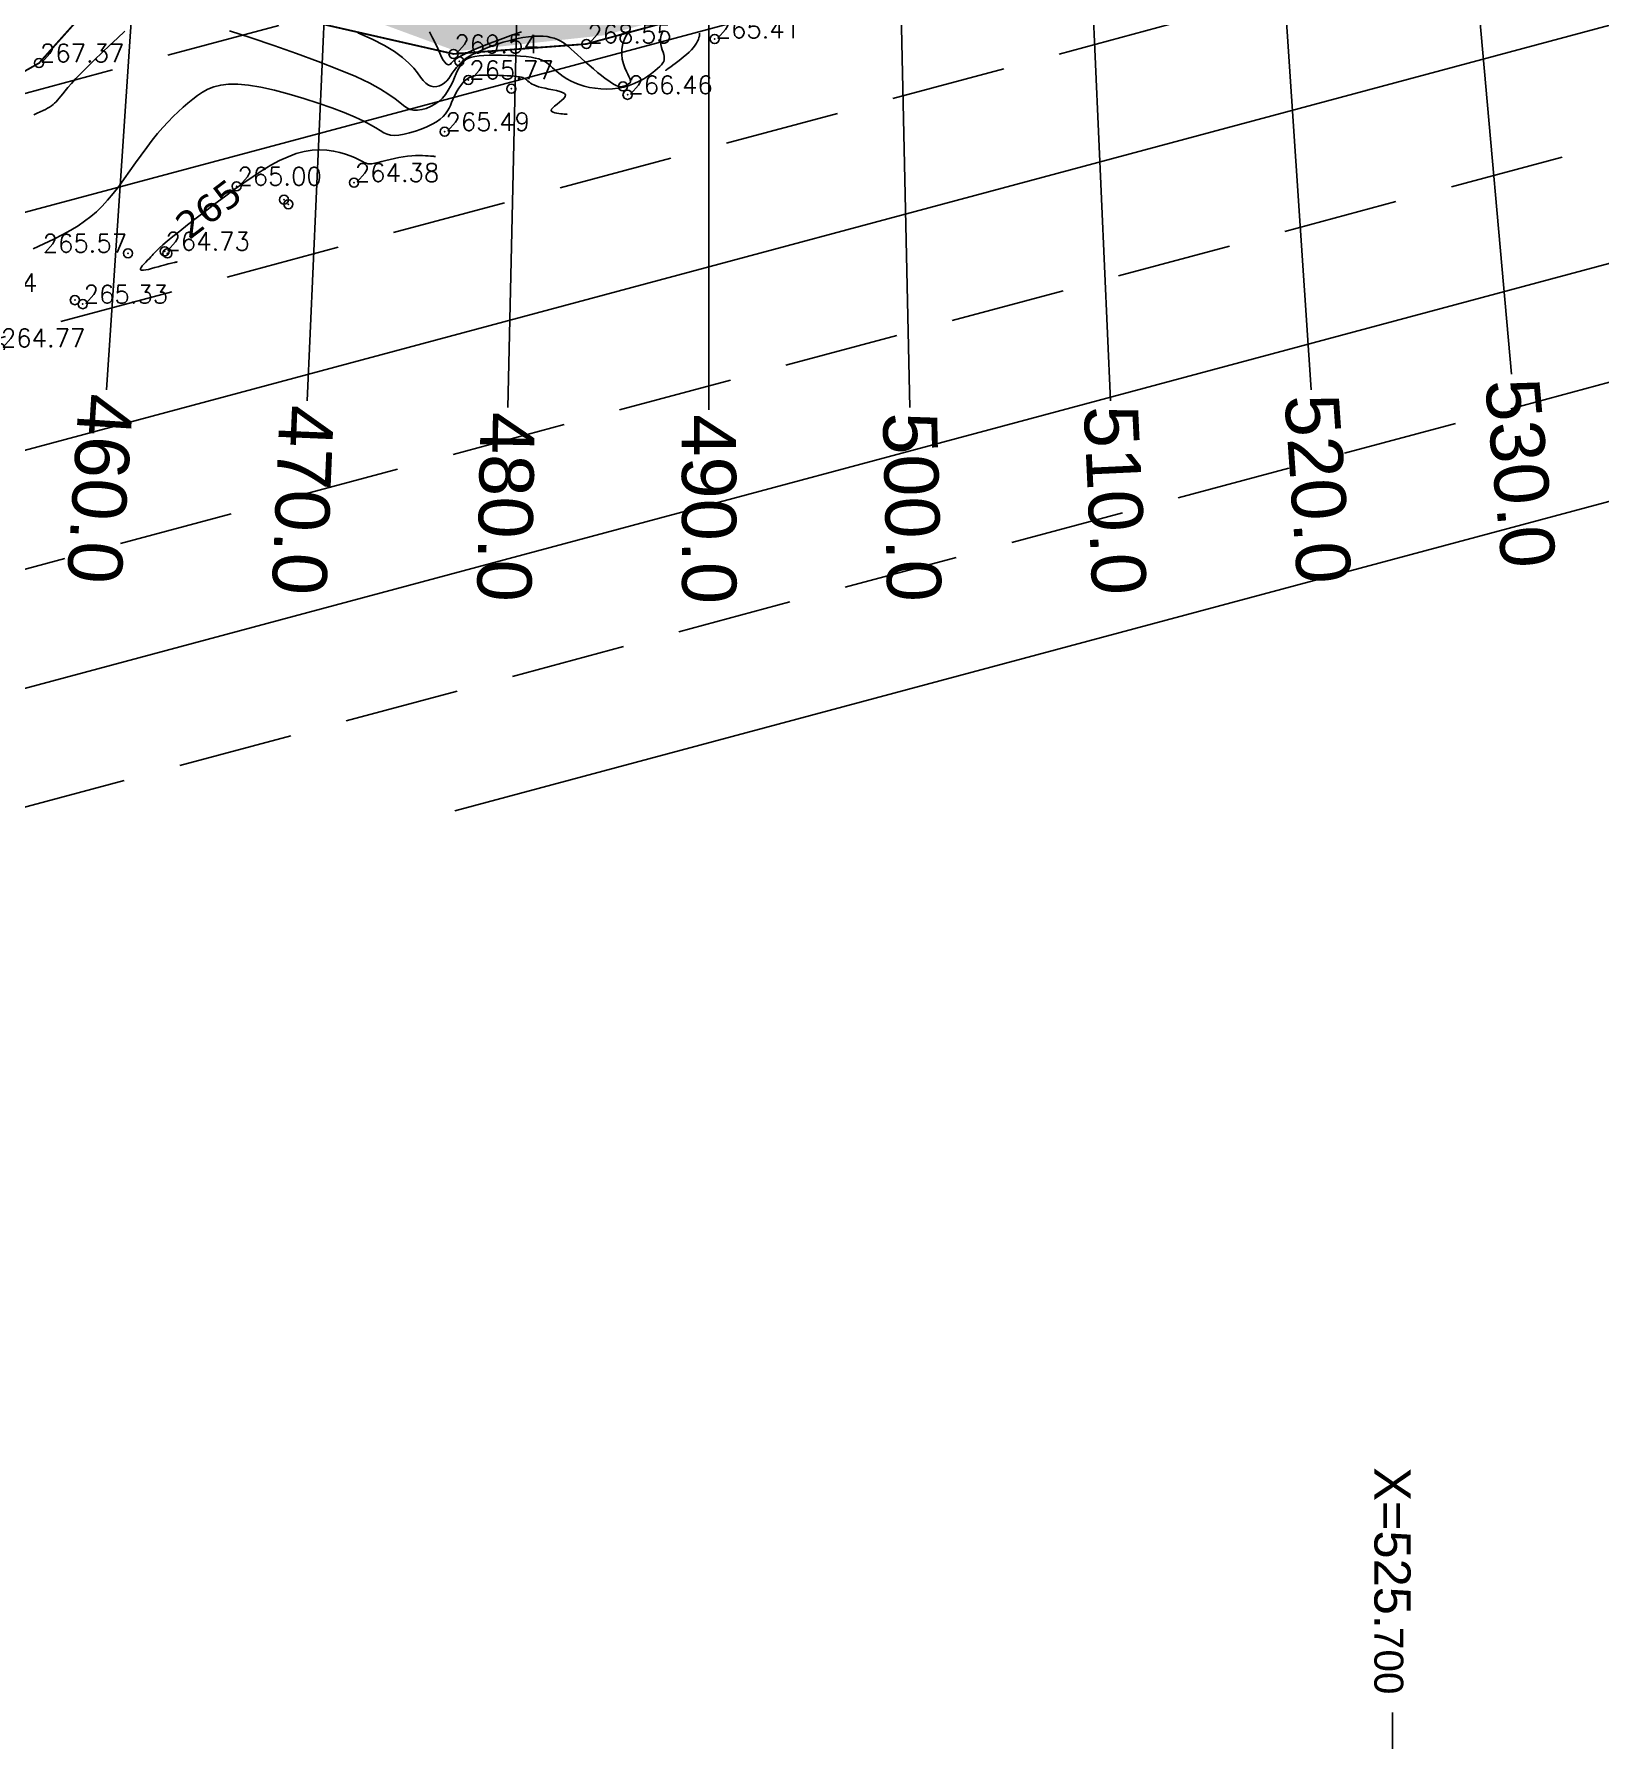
# Model space of a CAD drawing. Header units: millimetres. Extents: x 524954 to 526204, y 9523489 to 9524010.
# Drawn here: x 525624.9 to 525711.5, y 9523489.4 to 9523584.2 of the extents above; entities that cross this region are included whole.
import ezdxf
from ezdxf.enums import TextEntityAlignment as Align

# ---------------------------------------------------------------- set-up
doc = ezdxf.new("R2010")
doc.units = ezdxf.units.MM
doc.header["$PDMODE"] = 32
doc.header["$PDSIZE"] = 0.5
doc.linetypes.add('ACAD_ISO12W100', pattern=[21, 12, -3, 0, -3, 0, -3])
for name, color, linetype in [('Annotation', 7, 'Continuous'), ('Bord Fleuve', 4, 'ACAD_ISO12W100'), ('Carroyage', 7, 'Continuous'), ('CN_01_00', 3, 'Continuous'), ('CN_02_00', 4, 'Continuous'), ('CN_05_00', 6, 'Continuous'), ('Cotation Courbes de niveau', 7, 'Continuous'), ('Haut_Talus', 30, 'Continuous'), ('Route - Route de la corniche de Brazzaville - Tabulations', 7, 'Continuous'), ('Route - Route de la corniche de Brazzaville - Textes - Tabulations', 1, 'Continuous'), ('TopoAlt', 3, 'Continuous'), ('TOPOJIS', 7, 'Continuous')]:
    doc.layers.add(name, color=color, linetype=linetype)
doc.styles.add('Affichages route', font='arial.ttf', dxfattribs={"height": 0.5})
doc.styles.add('Simplex 1.0', font='Simplex.shx', dxfattribs={"width": 0.99, "height": 1})
doc.styles.get("Standard").update_dxf_attribs({"font": 'arial.ttf'})
doc.styles.add('Verdana 1.0', font='verdana.ttf', dxfattribs={"width": 0.99, "height": 1})

# ---------------------------------------------------------------- blocks, each defined once
blk = doc.blocks.new('TCPOINT M')
at = {"color": 0}
blk.add_point((0, 0), dxfattribs=at)
at = {"layer": 'TopoAlt', "style": 'Simplex 1.0', "width": 0.99}
blk.add_attdef('ALT', (0.15, 0.15), '', height=1, dxfattribs=at)

msp = doc.modelspace()

# ---------------------------------------------------------------- hatches: boundary and pattern name
at = {"layer": 'Bord Fleuve', "ltscale": 0.5}
h = msp.add_hatch(dxfattribs=at)
h.set_pattern_fill('ANSI33', color=256, scale=2, angle=330, style=0)
h.paths.add_polyline_path([(526101.715, 9523771.778), (526101.498, 9523728.689), (526067.042, 9523702.1), (526048.223, 9523678.528), (526031.816, 9523676.184), (526027.837, 9523671.249), (526016.46, 9523661.911), (526012.684, 9523655.259), (526010.342, 9523652.337), (526009.349, 9523649.826), (526002.836, 9523644.901), (526001.359, 9523638.704), (525998.552, 9523634.868), (525992.641, 9523630.59), (525971.373, 9523621.771), (525946.333, 9523622.282), (525936.503, 9523619.892), (525930.695, 9523617.923), (525919.699, 9523615.395), (525895.841, 9523612.948), (525885.599, 9523613.628), (525875.196, 9523613.421), (525867.372, 9523614.558), (525859.164, 9523613.749), (525850.68, 9523611.584), (525842.877, 9523609.413), (525834.137, 9523605.724), (525821.783, 9523602.11), (525815.903, 9523600.185), (525796.184, 9523594.113), (525774.026, 9523585.199), (525767.099, 9523581.761), (525763.989, 9523580.32), (525760.33, 9523578.539), (525748.039, 9523572.413), (525744.059, 9523571.766), (525739.195, 9523569.005), (525726.381, 9523563.785), (525719.788, 9523561.814), (525707.248, 9523554.536), (525700.147, 9523552.212), (525692.212, 9523549.16), (525674.921, 9523545.702), (525662.522, 9523542.332), (525644.942, 9523541.016), (525635.899, 9523540.053), (525621.612, 9523536.522), (525609.298, 9523533.789), (525593.484, 9523529.477), (525590.482, 9523529.837), (525587.338, 9523528.188), (525575.413, 9523524.864), (525573.541, 9523524.376), (525537.559, 9523507.804), (525536.053, 9523507.312), (525509.961, 9523500.658), (525472.702, 9523501.018), (525453.195, 9523495.13), (525425.264, 9523493.316), (525409.725, 9523500.229), (525383.624, 9523517.145), (525374.857, 9523528.592), (525397.503, 9523550.219), (525408.728, 9523544.096), (525423.511, 9523536.311), (525445.736, 9523537.578), (525453.966, 9523539.782), (525464.454, 9523546.087), (525473.153, 9523547.827), (525482.046, 9523548.599), (525491.438, 9523548.246), (525499.251, 9523546.152), (525510.455, 9523545.914), (525524.182, 9523548.573), (525533.752, 9523550.446), (525539.312, 9523550.42), (525543.959, 9523554.529), (525548.966, 9523556.567), (525556.157, 9523559.482), (525565.701, 9523562.659), (525575.687, 9523565.927), (525586.045, 9523569.089), (525592.726, 9523570.833), (525599.232, 9523573.013), (525615.849, 9523577.326), (525625.16, 9523582.583), (525628.685, 9523586.517), (525632.523, 9523586.625), (525648.079, 9523583.088), (525655.429, 9523583.638), (525665.347, 9523586.334), (525670.505, 9523587.365), (525674.974, 9523592.31), (525681.363, 9523595.427), (525690.374, 9523596.897), (525696.726, 9523596.667), (525703.112, 9523600.372), (525712.502, 9523603.181), (525720.951, 9523606.622), (525729.973, 9523611.744), (525735.094, 9523612.577), (525741.896, 9523615.967), (525746.088, 9523618.007), (525749.05, 9523619.379), (525756.94, 9523623.296), (525766.831, 9523627.898), (525804.249, 9523638.101), (525817.576, 9523642.025), (525828.432, 9523644.919), (525839.805, 9523649.896), (525846.166, 9523651.166), (525855.839, 9523655.822), (525867.776, 9523655.711), (525877.503, 9523655.632), (525886.144, 9523654.198), (525894.786, 9523653.829), (525911.157, 9523655.506), (525918.652, 9523656.801), (525925.004, 9523658.249), (525933.183, 9523660.832), (525939.613, 9523663.374), (525944.509, 9523665.893), (525950.393, 9523669.022), (525957.623, 9523672.73), (525962.986, 9523676.276), (525970.165, 9523679.965), (525973.599, 9523682.924), (525976.261, 9523684.646), (525980.145, 9523686.246), (525987.591, 9523689.162), (525991.967, 9523692.966), (525998.543, 9523697.851), (526003.542, 9523703.73), (526012.581, 9523711.677), (526026.66, 9523716.709), (526030.85, 9523726.011), (526046.387, 9523740.613), (526052.355, 9523745.599), (526061.927, 9523759.011), (526073.275, 9523760.379), (526077.818, 9523761.95), (526083.981, 9523762.217)])
h.paths.add_polyline_path([(525512.661, 9523516.101), (525534.357, 9523523.257), (525535.319, 9523520.342), (525513.623, 9523513.186)], flags=24)
h.paths.add_polyline_path([(525743.331, 9523593.045), (525764.315, 9523602.078), (525765.529, 9523599.259), (525744.545, 9523590.226)], flags=24)
h.paths.add_polyline_path([(525983.194, 9523662.071), (526001.508, 9523675.73), (526003.343, 9523673.269), (525985.029, 9523659.611)], flags=24)
at = {"layer": 'Haut_Talus'}
h = msp.add_hatch(dxfattribs=at)
h.set_pattern_fill('G_CERCLE_10', color=256, scale=4, angle=285, style=0)
h.set_pattern_definition([(285, (0.414, -1.5455), (4.8989794856, -2.8284271247), [0.8, -3.2]), (15, (1.5455, 0.414), (2.8284271247, 4.8989794856), [0.8, -3.2]), (330, (1.2146, -2.9874), (3.8637055252, 1.0352800256), [0.5656854248, -5.091168824]), (330, (3.1945, 0.4419), (3.8637055252, 1.0352800256), [0.5656854248, -5.091168824]), (60, (0.5934, -0.6692), (-1.0352800256, 3.8637055252), [0.5656854248, -5.091168824]), (60, (4.0227, -2.649), (-1.0352800256, 3.8637055252), [0.5656854248, -5.091168824]), (348.4349488, (2.3182, 0.6212), (3.86370330557, 1.03527617886), [0.8944271908, -8.04984472]), (348.4349488, (1.7045, -3.2703), (3.86370330557, 1.03527617886), [0.8944271908, -8.04984752]), (78.4349488, (0.4141, -1.5455), (-1.03527617886, 3.86370330557), [0.8944271908, -8.04984752]), (78.4349488, (4.3056, -2.1592), (-1.03527617886, 3.86370330557), [0.8944271908, -8.04984752]), (131.5650512, (0.4141, -1.5455), (-1.03527618196, 3.86370330474), [0.8944271908, -8.04984472]), (131.5650512, (1.2146, -2.9874), (-1.03527618196, 3.86370330474), [0.8944271908, -8.04984472]), (221.5650512, (1.5455, 0.4141), (-3.86370330474, -1.03527618196), [0.8944271908, -8.04984472]), (221.5650512, (4.0227, -2.6491), (-3.86370330474, -1.03527618196), [0.8944271908, -8.04984472])])
h.paths.add_polyline_path([(525724.449, 9523613.021), (525724.376, 9523610.952), (525721.327, 9523610.371), (525719.185, 9523611.349), (525693.313, 9523603.008), (525675.58, 9523595.701), (525662.784, 9523590.142), (525659.042, 9523588.283), (525658.935, 9523586.351), (525654.31, 9523585.867), (525647.159, 9523586.941), (525644.577, 9523589.035), (525642.642, 9523587.156), (525643.556, 9523584.955), (525648.234, 9523583.237), (525656.394, 9523584.117), (525666.817, 9523586.91), (525670.396, 9523587.583), (525674.737, 9523592.836), (525681.442, 9523595.896), (525691.068, 9523597.379), (525696.591, 9523597.054), (525706.217, 9523602.266), (525714.086, 9523604.573), (525726.586, 9523610.455), (525729.999, 9523612.337), (525734.118, 9523613.246), (525739.865, 9523615.541), (525749.069, 9523620.146), (525757.023, 9523623.833), (525757.47, 9523626.751), (525754.212, 9523626.843)])

# ---------------------------------------------------------------- linework, layer by layer
at = {"layer": 'Bord Fleuve', "ltscale": 0.35, "flags": 128}
msp.add_lwpolyline([(525394.064, 9523546.741, 0.1, 0.1, 0), (525403.511, 9523541.057, 0.1, 0.1, 0), (525423.511, 9523536.311, 0.1, 0.1, 0), (525445.736, 9523537.578, 0.1, 0.1, 0), (525453.966, 9523539.782, 0.1, 0.1, 0), (525464.454, 9523546.087, 0.1, 0.1, 0), (525473.153, 9523547.827, 0.1, 0.1, 0), (525482.046, 9523548.599, 0.1, 0.1, 0), (525491.438, 9523548.246, 0.1, 0.1, 0), (525499.251, 9523546.152, 0.1, 0.1, 0), (525510.455, 9523545.914, 0.1, 0.1, 0), (525524.182, 9523548.573, 0.1, 0.1, 0), (525533.752, 9523550.446, 0.1, 0.1, 0), (525539.312, 9523550.42, 0.1, 0.1, 0), (525543.959, 9523554.529, 0.1, 0.1, 0), (525548.966, 9523556.567, 0.1, 0.1, 0), (525556.157, 9523559.482, 0.1, 0.1, 0), (525565.701, 9523562.659, 0.1, 0.1, 0), (525575.687, 9523565.927, 0.1, 0.1, 0), (525586.045, 9523569.089, 0.1, 0.1, 0), (525592.726, 9523570.833, 0.1, 0.1, 0), (525599.232, 9523573.013, 0.1, 0.1, 0), (525615.849, 9523577.326, 0.1, 0.1, 0), (525625.16, 9523582.583, 0.1, 0.1, 0), (525628.685, 9523586.517, 0.1, 0.1, 0), (525632.523, 9523586.625, 0.1, 0.1, 0), (525648.079, 9523583.088, 0.1, 0.1, 0), (525655.429, 9523583.638, 0.1, 0.1, 0), (525665.347, 9523586.334, 0.1, 0.1, 0), (525670.505, 9523587.365, 0.1, 0.1, 0), (525674.974, 9523592.31, 0.1, 0.1, 0), (525674.974, 9523592.31, 0.1, 0.1, 0), (525681.363, 9523595.427, 0.1, 0.1, 0), (525681.363, 9523595.427, 0.1, 0.1, 0), (525690.374, 9523596.897, 0.1, 0.1, 0), (525696.726, 9523596.667, 0.1, 0.1, 0), (525703.112, 9523600.372, 0.1, 0.1, 0), (525712.502, 9523603.181, 0.1, 0.1, 0), (525712.502, 9523603.181, 0.1, 0.1, 0), (525720.951, 9523606.622, 0.1, 0.1, 0), (525729.973, 9523611.744, 0.1, 0.1, 0), (525735.094, 9523612.577, 0.1, 0.1, 0), (525741.896, 9523615.967, 0.1, 0.1, 0), (525746.088, 9523618.007, 0.1, 0.1, 0), (525749.05, 9523619.379, 0.1, 0.1, 0), (525756.94, 9523623.296, 0.1, 0.1, 0), (525766.831, 9523627.898, 0.1, 0.1, 0), (525804.249, 9523638.101, 0.1, 0.1, 0), (525817.576, 9523642.025, 0.1, 0.1, 0), (525828.432, 9523644.919, 0.1, 0.1, 0), (525839.805, 9523649.896, 0.1, 0.1, 0), (525846.166, 9523651.166, 0.1, 0.1, 0), (525855.839, 9523655.822, 0.1, 0.1, 0), (525867.776, 9523655.711, 0.1, 0.1, 0), (525877.503, 9523655.632, 0.1, 0.1, 0), (525886.144, 9523654.198, 0.1, 0.1, 0), (525894.786, 9523653.829, 0.1, 0.1, 0), (525911.157, 9523655.506, 0.1, 0.1, 0), (525918.652, 9523656.801, 0.1, 0.1, 0), (525925.004, 9523658.249, 0.1, 0.1, 0), (525933.183, 9523660.832, 0.1, 0.1, 0), (525939.613, 9523663.374, 0.1, 0.1, 0), (525944.509, 9523665.893, 0.1, 0.1, 0), (525950.393, 9523669.022, 0.1, 0.1, 0), (525957.623, 9523672.73, 0.1, 0.1, 0), (525962.986, 9523676.276, 0.1, 0.1, 0), (525970.165, 9523679.965, 0.1, 0.1, 0), (525970.165, 9523679.965, 0.1, 0.1, 0), (525973.599, 9523682.924, 0.1, 0.1, 0), (525976.261, 9523684.646, 0.1, 0.1, 0), (525980.145, 9523686.246, 0.1, 0.1, 0), (525987.591, 9523689.162, 0.1, 0.1, 0), (525991.967, 9523692.966, 0.1, 0.1, 0), (525998.543, 9523697.851, 0.1, 0.1, 0), (526003.542, 9523703.73, 0.1, 0.1, 0), (526012.581, 9523711.677, 0.1, 0.1, 0), (526026.66, 9523716.709, 0.1, 0.1, 0), (526030.85, 9523726.011, 0.1, 0.1, 0), (526046.387, 9523740.613, 0.1, 0.1, 0), (526052.355, 9523745.599, 0.1, 0.1, 0), (526061.927, 9523759.011, 0.1, 0.1, 0), (526073.275, 9523760.379, 0.1, 0.1, 0), (526077.818, 9523761.95, 0.1, 0.1, 0), (526083.981, 9523762.217, 0.1, 0.1, 0), (526101.715, 9523771.778, 0, 0, 0)], format="xyseb", dxfattribs=at)
at = {"layer": 'Carroyage'}
msp.add_line((525700, 9523489.414), (525700, 9523491.414), dxfattribs=at)
at = {"layer": 'CN_01_00', "flags": 128}
for points, elevation in [([(525624.874, 9523579.725), (525625.063, 9523579.807), (525625.231, 9523579.884), (525625.381, 9523579.957), (525625.514, 9523580.025), (525625.634, 9523580.09), (525625.742, 9523580.155), (525625.841, 9523580.222), (525625.932, 9523580.291), (525626.018, 9523580.365), (525626.101, 9523580.446), (525626.183, 9523580.536), (525626.267, 9523580.636), (525626.359, 9523580.752), (525626.467, 9523580.888), (525626.598, 9523581.049), (525626.758, 9523581.238), (525626.955, 9523581.461), (525627.197, 9523581.722), (525627.49, 9523582.027), (525627.838, 9523582.375), (525628.229, 9523582.757), (525628.647, 9523583.159), (525629.076, 9523583.568), (525629.502, 9523583.968), (525629.907, 9523584.347)], 267), ([(525635.696, 9523584.37), (525636.893, 9523583.973), (525638.143, 9523583.548), (525639.396, 9523583.108), (525640.602, 9523582.666), (525641.71, 9523582.237), (525642.669, 9523581.833), (525643.443, 9523581.467), (525644.046, 9523581.14), (525644.507, 9523580.853), (525644.854, 9523580.606), (525645.116, 9523580.4), (525645.321, 9523580.234), (525645.497, 9523580.109), (525645.674, 9523580.025), (525645.873, 9523579.981), (525646.094, 9523579.977), (525646.329, 9523580.009), (525646.571, 9523580.076), (525646.814, 9523580.175), (525647.049, 9523580.305), (525647.27, 9523580.463), (525647.47, 9523580.648), (525647.643, 9523580.855), (525647.792, 9523581.08), (525647.921, 9523581.315), (525648.035, 9523581.553), (525648.138, 9523581.787), (525648.233, 9523582.011), (525648.326, 9523582.217), (525648.421, 9523582.4), (525648.522, 9523582.552), (525648.633, 9523582.677), (525648.759, 9523582.776), (525648.903, 9523582.853), (525649.071, 9523582.912), (525649.266, 9523582.954), (525649.492, 9523582.983), (525649.755, 9523583.003), (525650.055, 9523583.015), (525650.385, 9523583.02), (525650.733, 9523583.019), (525651.089, 9523583.01), (525651.441, 9523582.995), (525651.78, 9523582.972), (525652.093, 9523582.943), (525652.37, 9523582.906), (525652.603, 9523582.863), (525652.797, 9523582.812), (525652.958, 9523582.753), (525653.096, 9523582.686), (525653.216, 9523582.61), (525653.327, 9523582.525), (525653.437, 9523582.43), (525653.551, 9523582.326), (525653.678, 9523582.213), (525653.82, 9523582.092), (525653.976, 9523581.967), (525654.15, 9523581.841), (525654.341, 9523581.718), (525654.552, 9523581.599), (525654.783, 9523581.489), (525655.035, 9523581.391), (525655.309, 9523581.307), (525655.602, 9523581.239), (525655.908, 9523581.188), (525656.224, 9523581.158), (525656.545, 9523581.147), (525656.867, 9523581.16), (525657.185, 9523581.196), (525657.495, 9523581.258), (525657.794, 9523581.346), (525658.078, 9523581.456), (525658.346, 9523581.582), (525658.595, 9523581.72), (525658.823, 9523581.863), (525659.028, 9523582.007), (525659.208, 9523582.146), (525659.361, 9523582.275), (525659.485, 9523582.391), (525659.581, 9523582.494), (525659.653, 9523582.589), (525659.701, 9523582.679), (525659.728, 9523582.768), (525659.735, 9523582.859), (525659.726, 9523582.956), (525659.701, 9523583.061), (525659.664, 9523583.179), (525659.621, 9523583.309), (525659.58, 9523583.45), (525659.547, 9523583.602), (525659.529, 9523583.765), (525659.534, 9523583.938), (525659.569, 9523584.12), (525659.64, 9523584.312)], 267), ([(525646.743, 9523584.307), (525646.922, 9523583.983), (525647.075, 9523583.671), (525647.205, 9523583.381), (525647.318, 9523583.124), (525647.418, 9523582.908), (525647.51, 9523582.743), (525647.594, 9523582.625), (525647.67, 9523582.548), (525647.74, 9523582.506), (525647.802, 9523582.493), (525647.858, 9523582.503), (525647.907, 9523582.531), (525647.949, 9523582.569), (525647.988, 9523582.614), (525648.034, 9523582.666), (525648.098, 9523582.729), (525648.195, 9523582.806), (525648.335, 9523582.898), (525648.533, 9523583.008), (525648.801, 9523583.14), (525649.151, 9523583.296), (525649.59, 9523583.477), (525650.101, 9523583.676), (525650.66, 9523583.887), (525651.246, 9523584.102), (525651.834, 9523584.312)], 269)]:
    msp.add_lwpolyline(points, dxfattribs=dict(at, elevation=elevation))
at = {"layer": 'CN_02_00', "flags": 128}
for points, elevation in [([(525642.796, 9523584.261), (525643.577, 9523583.909), (525644.255, 9523583.562), (525644.812, 9523583.223), (525645.256, 9523582.896), (525645.606, 9523582.586), (525645.878, 9523582.298), (525646.091, 9523582.037), (525646.262, 9523581.808), (525646.408, 9523581.616), (525646.546, 9523581.466), (525646.692, 9523581.362), (525646.844, 9523581.301), (525647, 9523581.279), (525647.156, 9523581.291), (525647.308, 9523581.334), (525647.453, 9523581.404), (525647.588, 9523581.497), (525647.709, 9523581.608), (525647.815, 9523581.734), (525647.913, 9523581.873), (525648.01, 9523582.022), (525648.115, 9523582.179), (525648.237, 9523582.342), (525648.383, 9523582.51), (525648.564, 9523582.679), (525648.786, 9523582.848), (525649.056, 9523583.014), (525649.367, 9523583.176), (525649.71, 9523583.332), (525650.075, 9523583.478), (525650.452, 9523583.612), (525650.834, 9523583.733), (525651.21, 9523583.837), (525651.57, 9523583.923), (525651.907, 9523583.989), (525652.221, 9523584.036), (525652.512, 9523584.063), (525652.781, 9523584.073), (525653.029, 9523584.066), (525653.256, 9523584.043), (525653.464, 9523584.005), (525653.653, 9523583.953), (525653.825, 9523583.888), (525653.984, 9523583.81), (525654.135, 9523583.718), (525654.282, 9523583.612), (525654.432, 9523583.491), (525654.588, 9523583.355), (525654.755, 9523583.203), (525654.939, 9523583.036), (525655.142, 9523582.853), (525655.36, 9523582.659), (525655.588, 9523582.46), (525655.819, 9523582.262), (525656.047, 9523582.071), (525656.268, 9523581.892), (525656.473, 9523581.73), (525656.659, 9523581.593), (525656.819, 9523581.483), (525656.957, 9523581.4), (525657.074, 9523581.339), (525657.174, 9523581.3), (525657.26, 9523581.277), (525657.334, 9523581.269), (525657.4, 9523581.272), (525657.461, 9523581.284), (525657.519, 9523581.301), (525657.574, 9523581.322), (525657.626, 9523581.347), (525657.674, 9523581.373), (525657.718, 9523581.401), (525657.758, 9523581.429), (525657.793, 9523581.456), (525657.822, 9523581.481), (525657.846, 9523581.504), (525657.862, 9523581.528), (525657.87, 9523581.559), (525657.867, 9523581.6), (525657.851, 9523581.657), (525657.822, 9523581.733), (525657.778, 9523581.834), (525657.717, 9523581.964), (525657.639, 9523582.126), (525657.554, 9523582.319), (525657.475, 9523582.542), (525657.413, 9523582.79), (525657.379, 9523583.063), (525657.386, 9523583.357), (525657.445, 9523583.671), (525657.569, 9523584.002), (525657.765, 9523584.347)], 268), ([(525661.689, 9523584.232), (525661.685, 9523584.159), (525661.674, 9523584.078), (525661.653, 9523583.989), (525661.622, 9523583.893), (525661.578, 9523583.789), (525661.519, 9523583.679), (525661.445, 9523583.564), (525661.352, 9523583.442), (525661.241, 9523583.315), (525661.109, 9523583.184), (525660.962, 9523583.051), (525660.806, 9523582.919), (525660.646, 9523582.791), (525660.489, 9523582.67), (525660.34, 9523582.559), (525660.205, 9523582.46), (525660.089, 9523582.377), (525659.998, 9523582.312), (525659.93, 9523582.263), (525659.881, 9523582.228), (525659.848, 9523582.204), (525659.828, 9523582.19), (525659.818, 9523582.183), (525659.814, 9523582.18), (525659.814, 9523582.18)], 266), ([(525624.842, 9523572.314), (525625.43, 9523572.59), (525625.978, 9523572.857), (525626.472, 9523573.11), (525626.915, 9523573.353), (525627.316, 9523573.593), (525627.681, 9523573.838), (525628.019, 9523574.094), (525628.338, 9523574.369), (525628.645, 9523574.669), (525628.949, 9523575.001), (525629.255, 9523575.37), (525629.565, 9523575.769), (525629.876, 9523576.191), (525630.187, 9523576.625), (525630.498, 9523577.063), (525630.807, 9523577.496), (525631.114, 9523577.916), (525631.416, 9523578.313), (525631.712, 9523578.682), (525632.004, 9523579.021), (525632.291, 9523579.334), (525632.573, 9523579.623), (525632.851, 9523579.891), (525633.125, 9523580.139), (525633.395, 9523580.371), (525633.661, 9523580.589), (525633.927, 9523580.793), (525634.201, 9523580.979), (525634.498, 9523581.141), (525634.829, 9523581.272), (525635.207, 9523581.366), (525635.645, 9523581.416), (525636.154, 9523581.416), (525636.748, 9523581.361), (525637.433, 9523581.245), (525638.187, 9523581.078), (525638.984, 9523580.869), (525639.795, 9523580.631), (525640.593, 9523580.374), (525641.35, 9523580.109), (525642.039, 9523579.846), (525642.633, 9523579.597), (525643.112, 9523579.371), (525643.489, 9523579.17), (525643.786, 9523578.996), (525644.023, 9523578.851), (525644.222, 9523578.736), (525644.404, 9523578.652), (525644.59, 9523578.601), (525644.802, 9523578.583), (525645.055, 9523578.599), (525645.343, 9523578.647), (525645.654, 9523578.721), (525645.976, 9523578.818), (525646.298, 9523578.932), (525646.608, 9523579.061), (525646.894, 9523579.2), (525647.144, 9523579.343), (525647.349, 9523579.489), (525647.514, 9523579.636), (525647.645, 9523579.785), (525647.749, 9523579.936), (525647.833, 9523580.089), (525647.905, 9523580.244), (525647.971, 9523580.402), (525648.037, 9523580.563), (525648.111, 9523580.726), (525648.192, 9523580.889), (525648.28, 9523581.049), (525648.374, 9523581.203), (525648.475, 9523581.347), (525648.581, 9523581.479), (525648.691, 9523581.595), (525648.807, 9523581.693), (525648.926, 9523581.77), (525649.05, 9523581.828), (525649.182, 9523581.869), (525649.322, 9523581.896), (525649.471, 9523581.912), (525649.632, 9523581.919), (525649.806, 9523581.921), (525649.994, 9523581.918), (525650.197, 9523581.914), (525650.41, 9523581.91), (525650.628, 9523581.903), (525650.844, 9523581.896), (525651.054, 9523581.886), (525651.252, 9523581.875), (525651.432, 9523581.862), (525651.588, 9523581.846), (525651.717, 9523581.828), (525651.821, 9523581.808), (525651.904, 9523581.784), (525651.972, 9523581.758), (525652.027, 9523581.728), (525652.075, 9523581.694), (525652.119, 9523581.658), (525652.164, 9523581.617), (525652.214, 9523581.573), (525652.272, 9523581.525), (525652.341, 9523581.476), (525652.424, 9523581.425), (525652.524, 9523581.375), (525652.643, 9523581.325), (525652.785, 9523581.277), (525652.953, 9523581.232), (525653.147, 9523581.19), (525653.357, 9523581.15), (525653.571, 9523581.11), (525653.776, 9523581.066), (525653.961, 9523581.018), (525654.113, 9523580.963), (525654.22, 9523580.898), (525654.269, 9523580.821), (525654.253, 9523580.732), (525654.182, 9523580.632), (525654.073, 9523580.526), (525653.941, 9523580.417), (525653.802, 9523580.31), (525653.672, 9523580.206), (525653.566, 9523580.111), (525653.499, 9523580.028), (525653.484, 9523579.96), (525653.515, 9523579.906), (525653.582, 9523579.863), (525653.675, 9523579.831), (525653.785, 9523579.808), (525653.901, 9523579.792), (525654.014, 9523579.781), (525654.115, 9523579.773), (525654.194, 9523579.767), (525654.254, 9523579.763), (525654.297, 9523579.759), (525654.326, 9523579.757), (525654.343, 9523579.756), (525654.352, 9523579.755), (525654.356, 9523579.755), (525654.356, 9523579.755)], 266)]:
    msp.add_lwpolyline(points, dxfattribs=dict(at, elevation=elevation))
at = {"layer": 'CN_05_00', "elevation": 265, "flags": 128}
msp.add_lwpolyline([(525632.789, 9523571.591), (525632.789, 9523571.591), (525632.787, 9523571.59), (525632.783, 9523571.59), (525632.774, 9523571.588), (525632.761, 9523571.585), (525632.74, 9523571.581), (525632.712, 9523571.576), (525632.674, 9523571.568), (525632.625, 9523571.558), (525632.565, 9523571.546), (525632.492, 9523571.53), (525632.405, 9523571.51), (525632.304, 9523571.485), (525632.187, 9523571.455), (525632.055, 9523571.419), (525631.904, 9523571.377), (525631.738, 9523571.328), (525631.561, 9523571.276), (525631.384, 9523571.226), (525631.214, 9523571.182), (525631.06, 9523571.149), (525630.93, 9523571.13), (525630.833, 9523571.131), (525630.778, 9523571.156), (525630.77, 9523571.207), (525630.803, 9523571.281), (525630.868, 9523571.372), (525630.956, 9523571.474), (525631.056, 9523571.581), (525631.161, 9523571.688), (525631.261, 9523571.788), (525631.347, 9523571.877), (525631.413, 9523571.95), (525631.468, 9523572.015), (525631.524, 9523572.08), (525631.593, 9523572.155), (525631.688, 9523572.249), (525631.821, 9523572.371), (525632.004, 9523572.53), (525632.249, 9523572.736), (525632.565, 9523572.994), (525632.944, 9523573.298), (525633.377, 9523573.64), (525633.851, 9523574.009), (525634.357, 9523574.398), (525634.883, 9523574.797), (525635.42, 9523575.196), (525635.955, 9523575.588), (525636.48, 9523575.962), (525636.993, 9523576.315), (525637.494, 9523576.641), (525637.984, 9523576.935), (525638.463, 9523577.193), (525638.929, 9523577.409), (525639.385, 9523577.58), (525639.829, 9523577.7), (525640.262, 9523577.766), (525640.678, 9523577.786), (525641.075, 9523577.766), (525641.447, 9523577.715), (525641.789, 9523577.641), (525642.098, 9523577.551), (525642.369, 9523577.455), (525642.597, 9523577.361), (525642.781, 9523577.274), (525642.927, 9523577.198), (525643.046, 9523577.134), (525643.147, 9523577.081), (525643.24, 9523577.043), (525643.335, 9523577.019), (525643.442, 9523577.012), (525643.57, 9523577.021), (525643.728, 9523577.047), (525643.911, 9523577.087), (525644.117, 9523577.138), (525644.339, 9523577.194), (525644.574, 9523577.253), (525644.816, 9523577.311), (525645.061, 9523577.363), (525645.304, 9523577.406), (525645.541, 9523577.437), (525645.768, 9523577.456), (525645.984, 9523577.466), (525646.186, 9523577.469), (525646.37, 9523577.466), (525646.536, 9523577.459), (525646.68, 9523577.451), (525646.799, 9523577.442), (525646.893, 9523577.435), (525646.964, 9523577.43), (525647.014, 9523577.426), (525647.048, 9523577.424), (525647.069, 9523577.422), (525647.08, 9523577.422), (525647.083, 9523577.421), (525647.084, 9523577.421)], dxfattribs=at)
at = {"layer": 'Route - Route de la corniche de Brazzaville - Tabulations'}
for p, q in [((525632.89, 9523624.396), (525628.891, 9523564.529)), ((525691.513, 9523624.394), (525695.508, 9523564.527)), ((525701.261, 9523625.153), (525706.586, 9523565.39)), ((525642.653, 9523623.852), (525639.985, 9523563.912)), ((525652.425, 9523623.526), (525651.09, 9523563.541)), ((525671.979, 9523623.526), (525673.31, 9523563.54)), ((525681.751, 9523623.851), (525684.415, 9523563.91)), ((525662.202, 9523623.417), (525662.2, 9523563.417))]:
    msp.add_line(p, q, dxfattribs=at)

# ---------------------------------------------------------------- block references
at = {"layer": 'TOPOJIS'}
ref = msp.add_blockref('TCPOINT M', (525655.429, 9523583.638, 268.55), dxfattribs=at)
ref.add_attrib('ALT', '268.55', (525655.479, 9523583.688, 268.55), dxfattribs={"layer": 'TopoAlt', "height": 1, "style": 'Simplex 1.0', "width": 0.99})
ref = msp.add_blockref('TCPOINT M', (525662.524, 9523583.913, 265.41), dxfattribs=at)
ref.add_attrib('ALT', '265.41', (525662.574, 9523583.963, 265.41), dxfattribs={"layer": 'TopoAlt', "height": 1, "style": 'Simplex 1.0', "width": 0.99})
ref = msp.add_blockref('TCPOINT M', (525625.16, 9523582.583, 267.37), dxfattribs=at)
ref.add_attrib('ALT', '267.37', (525625.21, 9523582.633, 267.37), dxfattribs={"layer": 'TopoAlt', "height": 1, "style": 'Simplex 1.0', "width": 0.99})
ref = msp.add_blockref('TCPOINT M', (525648.079, 9523583.088, 269.54), dxfattribs=at)
ref.add_attrib('ALT', '269.54', (525648.129, 9523583.138, 269.54), dxfattribs={"layer": 'TopoAlt', "height": 1, "style": 'Simplex 1.0', "width": 0.99})
for p in [(525648.398, 9523582.681, 266.63), (525651.276, 9523581.163, 265.36), (525657.453, 9523581.29, 268.24), (525638.706, 9523575.029, 264.47), (525638.945, 9523574.781, 264.5), (525632.262, 9523572.064, 264.75), (525627.14, 9523569.479, 265.49)]:
    msp.add_blockref('TCPOINT M', p, dxfattribs=at)
ref = msp.add_blockref('TCPOINT M', (525648.9, 9523581.649, 265.77), dxfattribs=at)
ref.add_attrib('ALT', '265.77', (525648.95, 9523581.699, 265.77), dxfattribs={"layer": 'TopoAlt', "height": 1, "style": 'Simplex 1.0', "width": 0.99})
ref = msp.add_blockref('TCPOINT M', (525657.701, 9523580.829, 266.46), dxfattribs=at)
ref.add_attrib('ALT', '266.46', (525657.751, 9523580.879, 266.46), dxfattribs={"layer": 'TopoAlt', "height": 1, "style": 'Simplex 1.0', "width": 0.99})
ref = msp.add_blockref('TCPOINT M', (525647.59, 9523578.789, 265.49), dxfattribs=at)
ref.add_attrib('ALT', '265.49', (525647.64, 9523578.839, 265.49), dxfattribs={"layer": 'TopoAlt', "height": 1, "style": 'Simplex 1.0', "width": 0.99})
ref = msp.add_blockref('TCPOINT M', (525642.575, 9523575.974, 264.38), dxfattribs=at)
ref.add_attrib('ALT', '264.38', (525642.625, 9523576.024, 264.38), dxfattribs={"layer": 'TopoAlt', "height": 1, "style": 'Simplex 1.0', "width": 0.99})
ref = msp.add_blockref('TCPOINT M', (525636.081, 9523575.773, 265), dxfattribs=at)
ref.add_attrib('ALT', '265.00', (525636.131, 9523575.823, 265), dxfattribs={"layer": 'TopoAlt', "height": 1, "style": 'Simplex 1.0', "width": 0.99})
ref = msp.add_blockref('TCPOINT M', (525632.105, 9523572.179, 264.73), dxfattribs=at)
ref.add_attrib('ALT', '264.73', (525632.155, 9523572.229, 264.73), dxfattribs={"layer": 'TopoAlt', "height": 1, "style": 'Simplex 1.0', "width": 0.99})
ref = msp.add_blockref('TCPOINT M', (525630.08, 9523572.07, 265.57), dxfattribs=at)
ref.add_attrib('ALT', '265.57', dxfattribs={"layer": 'TopoAlt', "height": 1, "style": 'Simplex 1.0', "width": 0.99}).set_placement((525630.03, 9523572.12, 265.57), align=Align.RIGHT)
ref = msp.add_blockref('TCPOINT M', (525620.35, 9523569.894, 265.94), dxfattribs=at)
ref.add_attrib('ALT', '265.94', (525620.4, 9523569.944, 265.94), dxfattribs={"layer": 'TopoAlt', "height": 1, "style": 'Simplex 1.0', "width": 0.99})
ref = msp.add_blockref('TCPOINT M', (525627.58, 9523569.258, 265.33), dxfattribs=at)
ref.add_attrib('ALT', '265.33', (525627.63, 9523569.308, 265.33), dxfattribs={"layer": 'TopoAlt', "height": 1, "style": 'Simplex 1.0', "width": 0.99})
ref = msp.add_blockref('TCPOINT M', (525623.002, 9523566.839, 264.77), dxfattribs=at)
ref.add_attrib('ALT', '264.77', (525623.052, 9523566.889, 264.77), dxfattribs={"layer": 'TopoAlt', "height": 1, "style": 'Simplex 1.0', "width": 0.99})

# ---------------------------------------------------------------- texts
at = {"layer": 'Annotation'}
for s, height, p in [('X=525.', 2, (525699, 9523496.037)), ('700', 1.6, (525699, 9523492.414))]:
    msp.add_text(s, height=height, rotation=270, dxfattribs=at).set_placement(p, align=Align.RIGHT)
at = {"layer": 'Cotation Courbes de niveau', "style": 'Verdana 1.0', "width": 0.99}
msp.add_text('265', height=1.5, rotation=37.14302, dxfattribs=at).set_placement((525634.539, 9523574.536, 265), align=Align.MIDDLE_CENTER)
at = {"layer": 'Route - Route de la corniche de Brazzaville - Textes - Tabulations', "style": 'Affichages route'}
for s, rotation, p in [('530.0', 275.22882, (525706.608, 9523565.141)), ('460.0', 266.31614, (525628.875, 9523564.28)), ('520.0', 273.95558, (525695.525, 9523564.278)), ('470.0', 267.58938, (525639.974, 9523563.662)), ('480.0', 268.86262, (525651.084, 9523563.291)), ('490.0', 270.13586, (525662.2, 9523563.167)), ('500.0', 271.4091, (525673.316, 9523563.29)), ('510.0', 272.68234, (525684.426, 9523563.661))]:
    msp.add_text(s, height=3, rotation=rotation, dxfattribs=at).set_placement(p, align=Align.MIDDLE_LEFT)

doc.saveas('drawing.dxf')
